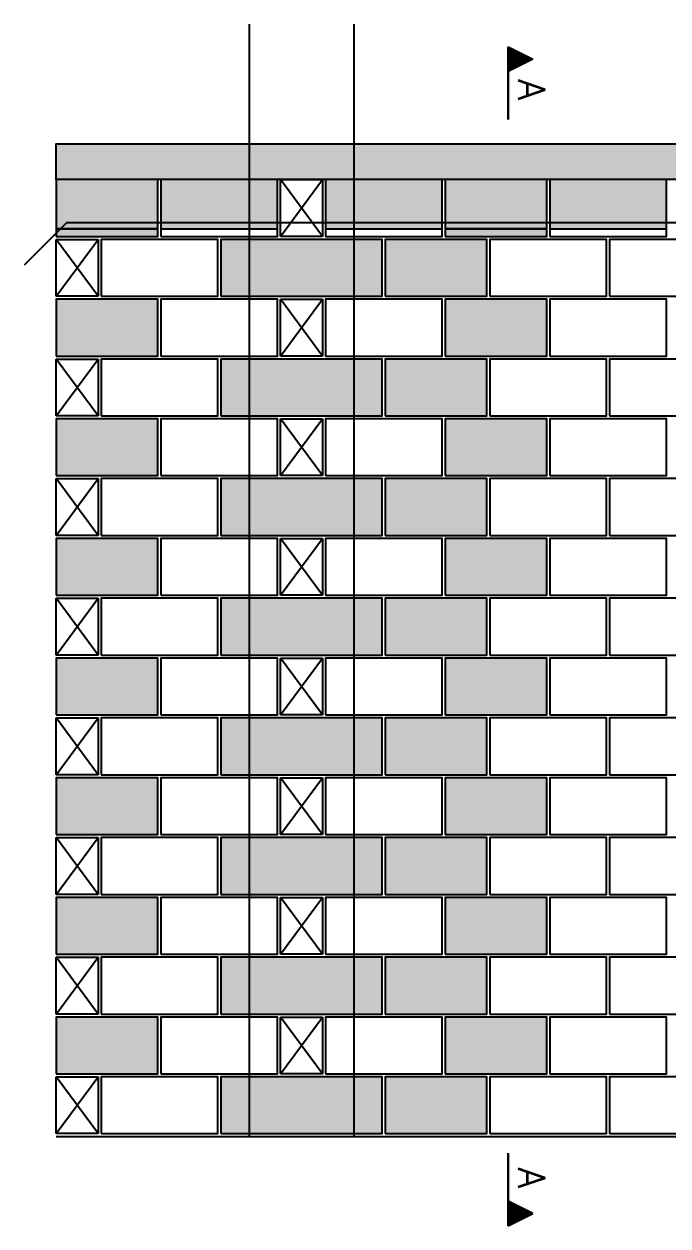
# Model space of a CAD drawing. Extents: x -1.9 to 86, y -1.6 to 60.9.
# Drawn here: x 6.69 to 11, y 15.22 to 23.26 of the extents above; entities that cross this region are included whole.
import ezdxf

# ---------------------------------------------------------------- set-up
doc = ezdxf.new("R2010")
doc.units = 0
doc.header["$MEASUREMENT"] = 0
for name, color, linetype in [('PENA_01', 1, 'CONTINUOUS'), ('PENA_02', 2, 'CONTINUOUS'), ('PENA_03', 3, 'CONTINUOUS'), ('PENA_05', 5, 'CONTINUOUS'), ('PENA_09', 254, 'CONTINUOUS'), ('PENA_11', 252, 'CONTINUOUS'), ('PENA_19', 240, 'CONTINUOUS'), ('PENA_21', 100, 'CONTINUOUS')]:
    doc.layers.add(name, color=color, linetype=linetype)
doc.styles.get("Standard").update_dxf_attribs({"font": 'ROMANS.SHX'})

msp = doc.modelspace()

# ---------------------------------------------------------------- linework, layer by layer
at = {"layer": 'PENA_01', "linetype": 'Continuous'}
for p, q in [((6.905758, 21.887409), (7.585758, 21.887409)), ((7.605758, 21.887409), (8.385758, 21.887409)), ((8.705758, 21.887409), (9.485758, 21.887409)), ((9.505758, 21.887409), (10.185758, 21.887409)), ((10.205758, 21.887409), (10.985758, 21.887409))]:
    msp.add_line(p, q, dxfattribs=at)
at = {"layer": 'PENA_02', "linetype": 'Continuous'}
for p, q in [((8.405758, 21.837409), (8.405758, 22.217409)), ((8.405758, 22.217409), (8.685758, 22.217409)), ((8.685758, 22.217409), (8.685758, 21.837409)), ((6.905758, 21.437409), (6.905758, 21.817409)), ((6.905758, 21.817409), (7.185758, 21.817409)), ((7.185758, 21.817409), (7.185758, 21.437409)), ((8.685758, 21.837409), (8.405758, 21.837409)), ((7.185758, 21.437409), (6.905758, 21.437409)), ((8.405758, 21.037409), (8.405758, 21.417409)), ((8.405758, 21.417409), (8.685758, 21.417409)), ((8.685758, 21.417409), (8.685758, 21.037409)), ((6.905758, 20.637409), (6.905758, 21.017409)), ((6.905758, 21.017409), (7.185758, 21.017409)), ((7.185758, 21.017409), (7.185758, 20.637409)), ((8.685758, 21.037409), (8.405758, 21.037409)), ((7.185758, 20.637409), (6.905758, 20.637409)), ((8.405758, 20.237409), (8.405758, 20.617409)), ((8.405758, 20.617409), (8.685758, 20.617409)), ((8.685758, 20.617409), (8.685758, 20.237409)), ((6.905758, 19.837409), (6.905758, 20.217409)), ((6.905758, 20.217409), (7.185758, 20.217409)), ((7.185758, 20.217409), (7.185758, 19.837409)), ((8.685758, 20.237409), (8.405758, 20.237409)), ((7.185758, 19.837409), (6.905758, 19.837409)), ((8.405758, 19.437409), (8.405758, 19.817409)), ((8.405758, 19.817409), (8.685758, 19.817409)), ((8.685758, 19.817409), (8.685758, 19.437409)), ((6.905758, 19.037409), (6.905758, 19.417409)), ((6.905758, 19.417409), (7.185758, 19.417409)), ((7.185758, 19.417409), (7.185758, 19.037409)), ((8.685758, 19.437409), (8.405758, 19.437409)), ((7.185758, 19.037409), (6.905758, 19.037409)), ((8.405758, 18.637409), (8.405758, 19.017409)), ((8.405758, 19.017409), (8.685758, 19.017409)), ((8.685758, 19.017409), (8.685758, 18.637409)), ((6.905758, 18.237409), (6.905758, 18.617409)), ((6.905758, 18.617409), (7.185758, 18.617409)), ((7.185758, 18.617409), (7.185758, 18.237409)), ((8.685758, 18.637409), (8.405758, 18.637409)), ((7.185758, 18.237409), (6.905758, 18.237409)), ((8.405758, 17.837409), (8.405758, 18.217409)), ((8.405758, 18.217409), (8.685758, 18.217409)), ((8.685758, 18.217409), (8.685758, 17.837409)), ((6.905758, 17.437409), (6.905758, 17.817409)), ((6.905758, 17.817409), (7.185758, 17.817409)), ((7.185758, 17.817409), (7.185758, 17.437409)), ((8.685758, 17.837409), (8.405758, 17.837409)), ((7.185758, 17.437409), (6.905758, 17.437409)), ((8.405758, 17.037409), (8.405758, 17.417409)), ((8.405758, 17.417409), (8.685758, 17.417409)), ((8.685758, 17.417409), (8.685758, 17.037409)), ((6.905758, 16.637409), (6.905758, 17.017409)), ((6.905758, 17.017409), (7.185758, 17.017409)), ((7.185758, 17.017409), (7.185758, 16.637409)), ((8.685758, 17.037409), (8.405758, 17.037409)), ((7.185758, 16.637409), (6.905758, 16.637409)), ((8.405758, 16.237409), (8.405758, 16.617409)), ((8.405758, 16.617409), (8.685758, 16.617409)), ((8.685758, 16.617409), (8.685758, 16.237409)), ((8.685758, 16.237409), (8.405758, 16.237409)), ((6.905758, 15.837409), (6.905758, 16.217409)), ((6.905758, 16.217409), (7.185758, 16.217409)), ((7.185758, 16.217409), (7.185758, 15.837409)), ((7.185758, 15.837409), (6.905758, 15.837409)), ((6.905758, 15.817409), (16.885758, 15.817409))]:
    msp.add_line(p, q, dxfattribs=at)
for points in [[(6.905758, 22.217409), (6.905758, 22.457409), (16.885758, 22.457409), (16.885758, 22.217409), (6.905758, 22.217409)], [(6.905758, 21.837409), (7.585758, 21.837409), (7.585758, 22.217409), (6.905758, 22.217409), (6.905758, 21.837409)], [(7.605758, 21.837409), (8.385758, 21.837409), (8.385758, 22.217409), (7.605758, 22.217409), (7.605758, 21.837409)], [(8.705758, 21.837409), (9.485758, 21.837409), (9.485758, 22.217409), (8.705758, 22.217409), (8.705758, 21.837409)], [(9.505758, 21.837409), (10.185758, 21.837409), (10.185758, 22.217409), (9.505758, 22.217409), (9.505758, 21.837409)], [(10.205758, 21.837409), (10.985758, 21.837409), (10.985758, 22.217409), (10.205758, 22.217409), (10.205758, 21.837409)], [(7.205758, 21.437409), (7.985758, 21.437409), (7.985758, 21.817409), (7.205758, 21.817409), (7.205758, 21.437409)], [(8.005758, 21.437409), (9.085758, 21.437409), (9.085758, 21.817409), (8.005758, 21.817409), (8.005758, 21.437409)], [(9.105758, 21.437409), (9.785758, 21.437409), (9.785758, 21.817409), (9.105758, 21.817409), (9.105758, 21.437409)], [(9.805758, 21.437409), (10.585758, 21.437409), (10.585758, 21.817409), (9.805758, 21.817409), (9.805758, 21.437409)], [(10.605758, 21.437409), (11.385758, 21.437409), (11.385758, 21.817409), (10.605758, 21.817409), (10.605758, 21.437409)], [(6.905758, 21.037409), (7.585758, 21.037409), (7.585758, 21.417409), (6.905758, 21.417409), (6.905758, 21.037409)], [(7.605758, 21.037409), (8.385758, 21.037409), (8.385758, 21.417409), (7.605758, 21.417409), (7.605758, 21.037409)], [(8.705758, 21.037409), (9.485758, 21.037409), (9.485758, 21.417409), (8.705758, 21.417409), (8.705758, 21.037409)], [(9.505758, 21.037409), (10.185758, 21.037409), (10.185758, 21.417409), (9.505758, 21.417409), (9.505758, 21.037409)], [(10.205758, 21.037409), (10.985758, 21.037409), (10.985758, 21.417409), (10.205758, 21.417409), (10.205758, 21.037409)], [(7.205758, 20.637409), (7.985758, 20.637409), (7.985758, 21.017409), (7.205758, 21.017409), (7.205758, 20.637409)], [(8.005758, 20.637409), (9.085758, 20.637409), (9.085758, 21.017409), (8.005758, 21.017409), (8.005758, 20.637409)], [(9.105758, 20.637409), (9.785758, 20.637409), (9.785758, 21.017409), (9.105758, 21.017409), (9.105758, 20.637409)], [(9.805758, 20.637409), (10.585758, 20.637409), (10.585758, 21.017409), (9.805758, 21.017409), (9.805758, 20.637409)], [(10.605758, 20.637409), (11.385758, 20.637409), (11.385758, 21.017409), (10.605758, 21.017409), (10.605758, 20.637409)], [(6.905758, 20.237409), (7.585758, 20.237409), (7.585758, 20.617409), (6.905758, 20.617409), (6.905758, 20.237409)], [(7.605758, 20.237409), (8.385758, 20.237409), (8.385758, 20.617409), (7.605758, 20.617409), (7.605758, 20.237409)], [(8.705758, 20.237409), (9.485758, 20.237409), (9.485758, 20.617409), (8.705758, 20.617409), (8.705758, 20.237409)], [(9.505758, 20.237409), (10.185758, 20.237409), (10.185758, 20.617409), (9.505758, 20.617409), (9.505758, 20.237409)], [(10.205758, 20.237409), (10.985758, 20.237409), (10.985758, 20.617409), (10.205758, 20.617409), (10.205758, 20.237409)], [(7.205758, 19.837409), (7.985758, 19.837409), (7.985758, 20.217409), (7.205758, 20.217409), (7.205758, 19.837409)], [(8.005758, 19.837409), (9.085758, 19.837409), (9.085758, 20.217409), (8.005758, 20.217409), (8.005758, 19.837409)], [(9.105758, 19.837409), (9.785758, 19.837409), (9.785758, 20.217409), (9.105758, 20.217409), (9.105758, 19.837409)], [(9.805758, 19.837409), (10.585758, 19.837409), (10.585758, 20.217409), (9.805758, 20.217409), (9.805758, 19.837409)], [(10.605758, 19.837409), (11.385758, 19.837409), (11.385758, 20.217409), (10.605758, 20.217409), (10.605758, 19.837409)], [(6.905758, 19.437409), (7.585758, 19.437409), (7.585758, 19.817409), (6.905758, 19.817409), (6.905758, 19.437409)], [(7.605758, 19.437409), (8.385758, 19.437409), (8.385758, 19.817409), (7.605758, 19.817409), (7.605758, 19.437409)], [(8.705758, 19.437409), (9.485758, 19.437409), (9.485758, 19.817409), (8.705758, 19.817409), (8.705758, 19.437409)], [(9.505758, 19.437409), (10.185758, 19.437409), (10.185758, 19.817409), (9.505758, 19.817409), (9.505758, 19.437409)], [(10.205758, 19.437409), (10.985758, 19.437409), (10.985758, 19.817409), (10.205758, 19.817409), (10.205758, 19.437409)], [(7.205758, 19.037409), (7.985758, 19.037409), (7.985758, 19.417409), (7.205758, 19.417409), (7.205758, 19.037409)], [(8.005758, 19.037409), (9.085758, 19.037409), (9.085758, 19.417409), (8.005758, 19.417409), (8.005758, 19.037409)], [(9.105758, 19.037409), (9.785758, 19.037409), (9.785758, 19.417409), (9.105758, 19.417409), (9.105758, 19.037409)], [(9.805758, 19.037409), (10.585758, 19.037409), (10.585758, 19.417409), (9.805758, 19.417409), (9.805758, 19.037409)], [(10.605758, 19.037409), (11.385758, 19.037409), (11.385758, 19.417409), (10.605758, 19.417409), (10.605758, 19.037409)], [(6.905758, 18.637409), (7.585758, 18.637409), (7.585758, 19.017409), (6.905758, 19.017409), (6.905758, 18.637409)], [(7.605758, 18.637409), (8.385758, 18.637409), (8.385758, 19.017409), (7.605758, 19.017409), (7.605758, 18.637409)], [(8.705758, 18.637409), (9.485758, 18.637409), (9.485758, 19.017409), (8.705758, 19.017409), (8.705758, 18.637409)], [(9.505758, 18.637409), (10.185758, 18.637409), (10.185758, 19.017409), (9.505758, 19.017409), (9.505758, 18.637409)], [(10.205758, 18.637409), (10.985758, 18.637409), (10.985758, 19.017409), (10.205758, 19.017409), (10.205758, 18.637409)], [(7.205758, 18.237409), (7.985758, 18.237409), (7.985758, 18.617409), (7.205758, 18.617409), (7.205758, 18.237409)], [(8.005758, 18.237409), (9.085758, 18.237409), (9.085758, 18.617409), (8.005758, 18.617409), (8.005758, 18.237409)], [(9.105758, 18.237409), (9.785758, 18.237409), (9.785758, 18.617409), (9.105758, 18.617409), (9.105758, 18.237409)], [(9.805758, 18.237409), (10.585758, 18.237409), (10.585758, 18.617409), (9.805758, 18.617409), (9.805758, 18.237409)], [(10.605758, 18.237409), (11.385758, 18.237409), (11.385758, 18.617409), (10.605758, 18.617409), (10.605758, 18.237409)], [(6.905758, 17.837409), (7.585758, 17.837409), (7.585758, 18.217409), (6.905758, 18.217409), (6.905758, 17.837409)], [(7.605758, 17.837409), (8.385758, 17.837409), (8.385758, 18.217409), (7.605758, 18.217409), (7.605758, 17.837409)], [(8.705758, 17.837409), (9.485758, 17.837409), (9.485758, 18.217409), (8.705758, 18.217409), (8.705758, 17.837409)], [(9.505758, 17.837409), (10.185758, 17.837409), (10.185758, 18.217409), (9.505758, 18.217409), (9.505758, 17.837409)], [(10.205758, 17.837409), (10.985758, 17.837409), (10.985758, 18.217409), (10.205758, 18.217409), (10.205758, 17.837409)], [(7.205758, 17.437409), (7.985758, 17.437409), (7.985758, 17.817409), (7.205758, 17.817409), (7.205758, 17.437409)], [(8.005758, 17.437409), (9.085758, 17.437409), (9.085758, 17.817409), (8.005758, 17.817409), (8.005758, 17.437409)], [(9.105758, 17.437409), (9.785758, 17.437409), (9.785758, 17.817409), (9.105758, 17.817409), (9.105758, 17.437409)], [(9.805758, 17.437409), (10.585758, 17.437409), (10.585758, 17.817409), (9.805758, 17.817409), (9.805758, 17.437409)], [(10.605758, 17.437409), (11.385758, 17.437409), (11.385758, 17.817409), (10.605758, 17.817409), (10.605758, 17.437409)], [(6.905758, 17.037409), (7.585758, 17.037409), (7.585758, 17.417409), (6.905758, 17.417409), (6.905758, 17.037409)], [(7.605758, 17.037409), (8.385758, 17.037409), (8.385758, 17.417409), (7.605758, 17.417409), (7.605758, 17.037409)], [(8.705758, 17.037409), (9.485758, 17.037409), (9.485758, 17.417409), (8.705758, 17.417409), (8.705758, 17.037409)], [(9.505758, 17.037409), (10.185758, 17.037409), (10.185758, 17.417409), (9.505758, 17.417409), (9.505758, 17.037409)], [(10.205758, 17.037409), (10.985758, 17.037409), (10.985758, 17.417409), (10.205758, 17.417409), (10.205758, 17.037409)], [(7.205758, 16.637409), (7.985758, 16.637409), (7.985758, 17.017409), (7.205758, 17.017409), (7.205758, 16.637409)], [(8.005758, 16.637409), (9.085758, 16.637409), (9.085758, 17.017409), (8.005758, 17.017409), (8.005758, 16.637409)], [(9.105758, 16.637409), (9.785758, 16.637409), (9.785758, 17.017409), (9.105758, 17.017409), (9.105758, 16.637409)], [(9.805758, 16.637409), (10.585758, 16.637409), (10.585758, 17.017409), (9.805758, 17.017409), (9.805758, 16.637409)], [(10.605758, 16.637409), (11.385758, 16.637409), (11.385758, 17.017409), (10.605758, 17.017409), (10.605758, 16.637409)], [(6.905758, 16.237409), (7.585758, 16.237409), (7.585758, 16.617409), (6.905758, 16.617409), (6.905758, 16.237409)], [(7.605758, 16.237409), (8.385758, 16.237409), (8.385758, 16.617409), (7.605758, 16.617409), (7.605758, 16.237409)], [(8.705758, 16.237409), (9.485758, 16.237409), (9.485758, 16.617409), (8.705758, 16.617409), (8.705758, 16.237409)], [(9.505758, 16.237409), (10.185758, 16.237409), (10.185758, 16.617409), (9.505758, 16.617409), (9.505758, 16.237409)], [(10.205758, 16.237409), (10.985758, 16.237409), (10.985758, 16.617409), (10.205758, 16.617409), (10.205758, 16.237409)], [(7.205758, 15.837409), (7.985758, 15.837409), (7.985758, 16.217409), (7.205758, 16.217409), (7.205758, 15.837409)], [(8.005758, 15.837409), (9.085758, 15.837409), (9.085758, 16.217409), (8.005758, 16.217409), (8.005758, 15.837409)], [(9.105758, 15.837409), (9.785758, 15.837409), (9.785758, 16.217409), (9.105758, 16.217409), (9.105758, 15.837409)], [(9.805758, 15.837409), (10.585758, 15.837409), (10.585758, 16.217409), (9.805758, 16.217409), (9.805758, 15.837409)], [(10.605758, 15.837409), (11.385758, 15.837409), (11.385758, 16.217409), (10.605758, 16.217409), (10.605758, 15.837409)]]:
    msp.add_lwpolyline(points, dxfattribs=at)
at = {"layer": 'PENA_03', "linetype": 'Continuous'}
for p, q in [((9.927436, 22.618724), (9.927436, 23.105106)), ((9.927436, 23.105106), (10.093369, 23.02214)), ((9.928131, 23.103978), (10.091808, 23.02214)), ((9.928132, 23.103978), (9.928132, 22.940301)), ((9.9402, 23.098724), (9.9402, 22.945555)), ((9.952964, 23.092342), (9.952964, 22.951937)), ((9.965728, 23.08596), (9.965728, 22.958319)), ((9.978492, 23.079578), (9.978492, 22.964701)), ((9.991256, 23.073196), (9.991256, 22.971083)), ((10.093369, 23.02214), (9.928131, 22.939521)), ((10.091808, 23.02214), (9.928132, 22.940301)), ((10.00402, 23.066814), (10.00402, 22.977465)), ((10.016784, 23.060432), (10.016784, 22.983847)), ((10.029548, 23.05405), (10.029548, 22.990229)), ((10.042312, 23.047668), (10.042312, 22.996611)), ((10.055076, 23.041286), (10.055076, 23.002993)), ((10.067841, 23.034904), (10.067841, 23.009375)), ((10.080605, 23.028522), (10.080605, 23.015758)), ((9.928132, 22.939521), (9.928132, 22.618724)), ((8.685758, 21.837409), (8.405758, 22.217409)), ((8.405758, 21.837409), (8.685758, 22.217409)), ((7.185758, 21.437409), (6.905758, 21.817409)), ((6.905758, 21.437409), (7.185758, 21.817409)), ((8.685758, 21.037409), (8.405758, 21.417409)), ((8.405758, 21.037409), (8.685758, 21.417409)), ((7.185758, 20.637409), (6.905758, 21.017409)), ((6.905758, 20.637409), (7.185758, 21.017409)), ((8.685758, 20.237409), (8.405758, 20.617409)), ((8.405758, 20.237409), (8.685758, 20.617409)), ((7.185758, 19.837409), (6.905758, 20.217409)), ((6.905758, 19.837409), (7.185758, 20.217409)), ((8.685758, 19.437409), (8.405758, 19.817409)), ((8.405758, 19.437409), (8.685758, 19.817409)), ((7.185758, 19.037409), (6.905758, 19.417409)), ((6.905758, 19.037409), (7.185758, 19.417409)), ((8.685758, 18.637409), (8.405758, 19.017409)), ((8.405758, 18.637409), (8.685758, 19.017409)), ((7.185758, 18.237409), (6.905758, 18.617409)), ((6.905758, 18.237409), (7.185758, 18.617409)), ((8.685758, 17.837409), (8.405758, 18.217409)), ((8.405758, 17.837409), (8.685758, 18.217409)), ((7.185758, 17.437409), (6.905758, 17.817409)), ((6.905758, 17.437409), (7.185758, 17.817409)), ((8.685758, 17.037409), (8.405758, 17.417409)), ((8.405758, 17.037409), (8.685758, 17.417409)), ((7.185758, 16.637409), (6.905758, 17.017409)), ((6.905758, 16.637409), (7.185758, 17.017409)), ((8.685758, 16.237409), (8.405758, 16.617409)), ((8.405758, 16.237409), (8.685758, 16.617409)), ((7.185758, 15.837409), (6.905758, 16.217409)), ((6.905758, 15.837409), (7.185758, 16.217409)), ((9.927436, 15.706551), (9.927436, 15.220169)), ((9.928132, 15.385754), (9.928132, 15.706551)), ((10.093369, 15.303135), (9.928131, 15.385754)), ((9.928132, 15.221297), (9.928132, 15.384974)), ((10.091808, 15.303135), (9.928132, 15.384974)), ((9.9402, 15.226551), (9.9402, 15.37972)), ((9.952964, 15.232933), (9.952964, 15.373338)), ((9.965728, 15.239315), (9.965728, 15.366956)), ((9.978492, 15.245697), (9.978492, 15.360574)), ((9.991256, 15.252079), (9.991256, 15.354192)), ((9.927436, 15.220169), (10.093369, 15.303135)), ((9.928131, 15.221297), (10.091808, 15.303135)), ((10.00402, 15.258461), (10.00402, 15.34781)), ((10.016784, 15.264843), (10.016784, 15.341428)), ((10.029548, 15.271225), (10.029548, 15.335046)), ((10.042312, 15.277607), (10.042312, 15.328664)), ((10.055076, 15.283989), (10.055076, 15.322282)), ((10.067841, 15.290371), (10.067841, 15.3159)), ((10.080605, 15.296753), (10.080605, 15.309517))]:
    msp.add_line(p, q, dxfattribs=at)
at = {"layer": 'PENA_05', "linetype": 'Continuous'}
for p, q in [((6.9741, 21.927409), (6.691257, 21.644566)), ((16.785758, 21.927409), (6.9741, 21.927409))]:
    msp.add_line(p, q, dxfattribs=at)
for points in [[(8.195758, 23.257409), (8.195758, 15.817409)], [(8.895758, 23.257409), (8.895758, 15.817409)]]:
    msp.add_lwpolyline(points, dxfattribs=at)
at = {"layer": 'PENA_09', "linetype": 'Continuous'}
for points in [[(6.905758, 21.887409), (7.585758, 21.887409), (7.585758, 22.217409), (6.905758, 22.217409), (6.905758, 21.887409)], [(7.605758, 21.887409), (8.385758, 21.887409), (8.385758, 22.217409), (7.605758, 22.217409), (7.605758, 21.887409)], [(8.705758, 21.887409), (9.485758, 21.887409), (9.485758, 22.217409), (8.705758, 22.217409), (8.705758, 21.887409)], [(9.505758, 21.887409), (10.185758, 21.887409), (10.185758, 22.217409), (9.505758, 22.217409), (9.505758, 21.887409)], [(10.205758, 21.887409), (10.985758, 21.887409), (10.985758, 22.217409), (10.205758, 22.217409), (10.205758, 21.887409)]]:
    msp.add_lwpolyline(points, dxfattribs=at)
for points in [[(6.905758, 21.887409), (7.585758, 21.887409), (7.585758, 22.217409)], [(6.905758, 21.887409), (7.585758, 22.217409), (6.905758, 22.217409)], [(6.905758, 21.887409), (6.905758, 22.217409), (6.905758, 21.887409)], [(7.605758, 21.887409), (8.385758, 21.887409), (8.385758, 22.217409)], [(7.605758, 21.887409), (8.385758, 22.217409), (7.605758, 22.217409)], [(7.605758, 21.887409), (7.605758, 22.217409), (7.605758, 21.887409)], [(8.705758, 21.887409), (9.485758, 21.887409), (9.485758, 22.217409)], [(8.705758, 21.887409), (9.485758, 22.217409), (8.705758, 22.217409)], [(8.705758, 21.887409), (8.705758, 22.217409), (8.705758, 21.887409)], [(9.505758, 21.887409), (10.185758, 21.887409), (10.185758, 22.217409)], [(9.505758, 21.887409), (10.185758, 22.217409), (9.505758, 22.217409)], [(9.505758, 21.887409), (9.505758, 22.217409), (9.505758, 21.887409)], [(10.205758, 21.887409), (10.985758, 21.887409), (10.985758, 22.217409)], [(10.205758, 21.887409), (10.985758, 22.217409), (10.205758, 22.217409)], [(10.205758, 21.887409), (10.205758, 22.217409), (10.205758, 21.887409)]]:
    msp.add_solid(points, dxfattribs=at)
at = {"layer": 'PENA_11', "linetype": 'Continuous'}
for points in [[(6.905758, 22.217409), (6.905758, 22.457409), (16.885758, 22.457409)], [(6.905758, 22.217409), (16.885758, 22.457409), (16.885758, 22.217409)], [(6.905758, 22.217409), (16.885758, 22.217409), (6.905758, 22.217409)]]:
    msp.add_solid(points, dxfattribs=at)
at = {"layer": 'PENA_19', "linetype": 'Continuous'}
for points in [[(8.005758, 21.437409), (9.085758, 21.437409), (9.085758, 21.817409), (8.005758, 21.817409), (8.005758, 21.437409)], [(8.005758, 20.637409), (9.085758, 20.637409), (9.085758, 21.017409), (8.005758, 21.017409), (8.005758, 20.637409)], [(8.005758, 19.837409), (9.085758, 19.837409), (9.085758, 20.217409), (8.005758, 20.217409), (8.005758, 19.837409)], [(8.005758, 19.037409), (9.085758, 19.037409), (9.085758, 19.417409), (8.005758, 19.417409), (8.005758, 19.037409)], [(8.005758, 18.237409), (9.085758, 18.237409), (9.085758, 18.617409), (8.005758, 18.617409), (8.005758, 18.237409)], [(8.005758, 17.437409), (9.085758, 17.437409), (9.085758, 17.817409), (8.005758, 17.817409), (8.005758, 17.437409)], [(8.005758, 16.637409), (9.085758, 16.637409), (9.085758, 17.017409), (8.005758, 17.017409), (8.005758, 16.637409)], [(8.005758, 15.837409), (9.085758, 15.837409), (9.085758, 16.217409), (8.005758, 16.217409), (8.005758, 15.837409)]]:
    msp.add_lwpolyline(points, dxfattribs=at)
for points in [[(8.005758, 21.437409), (9.085758, 21.437409), (9.085758, 21.817409)], [(8.005758, 21.437409), (9.085758, 21.817409), (8.005758, 21.817409)], [(8.005758, 21.437409), (8.005758, 21.817409), (8.005758, 21.437409)], [(8.005758, 20.637409), (9.085758, 20.637409), (9.085758, 21.017409)], [(8.005758, 20.637409), (9.085758, 21.017409), (8.005758, 21.017409)], [(8.005758, 20.637409), (8.005758, 21.017409), (8.005758, 20.637409)], [(8.005758, 19.837409), (9.085758, 19.837409), (9.085758, 20.217409)], [(8.005758, 19.837409), (9.085758, 20.217409), (8.005758, 20.217409)], [(8.005758, 19.837409), (8.005758, 20.217409), (8.005758, 19.837409)], [(8.005758, 19.037409), (9.085758, 19.037409), (9.085758, 19.417409)], [(8.005758, 19.037409), (9.085758, 19.417409), (8.005758, 19.417409)], [(8.005758, 19.037409), (8.005758, 19.417409), (8.005758, 19.037409)], [(8.005758, 18.237409), (9.085758, 18.237409), (9.085758, 18.617409)], [(8.005758, 18.237409), (9.085758, 18.617409), (8.005758, 18.617409)], [(8.005758, 18.237409), (8.005758, 18.617409), (8.005758, 18.237409)], [(8.005758, 17.437409), (9.085758, 17.437409), (9.085758, 17.817409)], [(8.005758, 17.437409), (9.085758, 17.817409), (8.005758, 17.817409)], [(8.005758, 17.437409), (8.005758, 17.817409), (8.005758, 17.437409)], [(8.005758, 16.637409), (9.085758, 16.637409), (9.085758, 17.017409)], [(8.005758, 16.637409), (9.085758, 17.017409), (8.005758, 17.017409)], [(8.005758, 16.637409), (8.005758, 17.017409), (8.005758, 16.637409)], [(8.005758, 15.837409), (9.085758, 15.837409), (9.085758, 16.217409)], [(8.005758, 15.837409), (9.085758, 16.217409), (8.005758, 16.217409)], [(8.005758, 15.837409), (8.005758, 16.217409), (8.005758, 15.837409)]]:
    msp.add_solid(points, dxfattribs=at)
at = {"layer": 'PENA_21', "linetype": 'Continuous'}
for points in [[(6.905758, 21.837409), (7.585758, 21.837409), (7.585758, 21.887409), (6.905758, 21.887409), (6.905758, 21.837409)], [(9.505758, 21.837409), (10.185758, 21.837409), (10.185758, 21.887409), (9.505758, 21.887409), (9.505758, 21.837409)], [(9.105758, 21.437409), (9.785758, 21.437409), (9.785758, 21.817409), (9.105758, 21.817409), (9.105758, 21.437409)], [(6.905758, 21.037409), (7.585758, 21.037409), (7.585758, 21.417409), (6.905758, 21.417409), (6.905758, 21.037409)], [(9.505758, 21.037409), (10.185758, 21.037409), (10.185758, 21.417409), (9.505758, 21.417409), (9.505758, 21.037409)], [(9.105758, 20.637409), (9.785758, 20.637409), (9.785758, 21.017409), (9.105758, 21.017409), (9.105758, 20.637409)], [(6.905758, 20.237409), (7.585758, 20.237409), (7.585758, 20.617409), (6.905758, 20.617409), (6.905758, 20.237409)], [(9.505758, 20.237409), (10.185758, 20.237409), (10.185758, 20.617409), (9.505758, 20.617409), (9.505758, 20.237409)], [(9.105758, 19.837409), (9.785758, 19.837409), (9.785758, 20.217409), (9.105758, 20.217409), (9.105758, 19.837409)], [(6.905758, 19.437409), (7.585758, 19.437409), (7.585758, 19.817409), (6.905758, 19.817409), (6.905758, 19.437409)], [(9.505758, 19.437409), (10.185758, 19.437409), (10.185758, 19.817409), (9.505758, 19.817409), (9.505758, 19.437409)], [(9.105758, 19.037409), (9.785758, 19.037409), (9.785758, 19.417409), (9.105758, 19.417409), (9.105758, 19.037409)], [(6.905758, 18.637409), (7.585758, 18.637409), (7.585758, 19.017409), (6.905758, 19.017409), (6.905758, 18.637409)], [(9.505758, 18.637409), (10.185758, 18.637409), (10.185758, 19.017409), (9.505758, 19.017409), (9.505758, 18.637409)], [(9.105758, 18.237409), (9.785758, 18.237409), (9.785758, 18.617409), (9.105758, 18.617409), (9.105758, 18.237409)], [(6.905758, 17.837409), (7.585758, 17.837409), (7.585758, 18.217409), (6.905758, 18.217409), (6.905758, 17.837409)], [(9.505758, 17.837409), (10.185758, 17.837409), (10.185758, 18.217409), (9.505758, 18.217409), (9.505758, 17.837409)], [(9.105758, 17.437409), (9.785758, 17.437409), (9.785758, 17.817409), (9.105758, 17.817409), (9.105758, 17.437409)], [(6.905758, 17.037409), (7.585758, 17.037409), (7.585758, 17.417409), (6.905758, 17.417409), (6.905758, 17.037409)], [(9.505758, 17.037409), (10.185758, 17.037409), (10.185758, 17.417409), (9.505758, 17.417409), (9.505758, 17.037409)], [(9.105758, 16.637409), (9.785758, 16.637409), (9.785758, 17.017409), (9.105758, 17.017409), (9.105758, 16.637409)], [(6.905758, 16.237409), (7.585758, 16.237409), (7.585758, 16.617409), (6.905758, 16.617409), (6.905758, 16.237409)], [(9.505758, 16.237409), (10.185758, 16.237409), (10.185758, 16.617409), (9.505758, 16.617409), (9.505758, 16.237409)], [(9.105758, 15.837409), (9.785758, 15.837409), (9.785758, 16.217409), (9.105758, 16.217409), (9.105758, 15.837409)]]:
    msp.add_lwpolyline(points, dxfattribs=at)
for points in [[(6.905758, 21.837409), (7.585758, 21.837409), (7.585758, 21.887409)], [(6.905758, 21.837409), (7.585758, 21.887409), (6.905758, 21.887409)], [(6.905758, 21.837409), (6.905758, 21.887409), (6.905758, 21.837409)], [(9.505758, 21.837409), (10.185758, 21.837409), (10.185758, 21.887409)], [(9.505758, 21.837409), (10.185758, 21.887409), (9.505758, 21.887409)], [(9.505758, 21.837409), (9.505758, 21.887409), (9.505758, 21.837409)], [(9.105758, 21.437409), (9.785758, 21.437409), (9.785758, 21.817409)], [(9.105758, 21.437409), (9.785758, 21.817409), (9.105758, 21.817409)], [(9.105758, 21.437409), (9.105758, 21.817409), (9.105758, 21.437409)], [(6.905758, 21.037409), (7.585758, 21.037409), (7.585758, 21.417409)], [(6.905758, 21.037409), (7.585758, 21.417409), (6.905758, 21.417409)], [(6.905758, 21.037409), (6.905758, 21.417409), (6.905758, 21.037409)], [(9.505758, 21.037409), (10.185758, 21.037409), (10.185758, 21.417409)], [(9.505758, 21.037409), (10.185758, 21.417409), (9.505758, 21.417409)], [(9.505758, 21.037409), (9.505758, 21.417409), (9.505758, 21.037409)], [(9.105758, 20.637409), (9.785758, 20.637409), (9.785758, 21.017409)], [(9.105758, 20.637409), (9.785758, 21.017409), (9.105758, 21.017409)], [(9.105758, 20.637409), (9.105758, 21.017409), (9.105758, 20.637409)], [(6.905758, 20.237409), (7.585758, 20.237409), (7.585758, 20.617409)], [(6.905758, 20.237409), (7.585758, 20.617409), (6.905758, 20.617409)], [(6.905758, 20.237409), (6.905758, 20.617409), (6.905758, 20.237409)], [(9.505758, 20.237409), (10.185758, 20.237409), (10.185758, 20.617409)], [(9.505758, 20.237409), (10.185758, 20.617409), (9.505758, 20.617409)], [(9.505758, 20.237409), (9.505758, 20.617409), (9.505758, 20.237409)], [(9.105758, 19.837409), (9.785758, 19.837409), (9.785758, 20.217409)], [(9.105758, 19.837409), (9.785758, 20.217409), (9.105758, 20.217409)], [(9.105758, 19.837409), (9.105758, 20.217409), (9.105758, 19.837409)], [(6.905758, 19.437409), (7.585758, 19.437409), (7.585758, 19.817409)], [(6.905758, 19.437409), (7.585758, 19.817409), (6.905758, 19.817409)], [(6.905758, 19.437409), (6.905758, 19.817409), (6.905758, 19.437409)], [(9.505758, 19.437409), (10.185758, 19.437409), (10.185758, 19.817409)], [(9.505758, 19.437409), (10.185758, 19.817409), (9.505758, 19.817409)], [(9.505758, 19.437409), (9.505758, 19.817409), (9.505758, 19.437409)], [(9.105758, 19.037409), (9.785758, 19.037409), (9.785758, 19.417409)], [(9.105758, 19.037409), (9.785758, 19.417409), (9.105758, 19.417409)], [(9.105758, 19.037409), (9.105758, 19.417409), (9.105758, 19.037409)], [(6.905758, 18.637409), (7.585758, 18.637409), (7.585758, 19.017409)], [(6.905758, 18.637409), (7.585758, 19.017409), (6.905758, 19.017409)], [(6.905758, 18.637409), (6.905758, 19.017409), (6.905758, 18.637409)], [(9.505758, 18.637409), (10.185758, 18.637409), (10.185758, 19.017409)], [(9.505758, 18.637409), (10.185758, 19.017409), (9.505758, 19.017409)], [(9.505758, 18.637409), (9.505758, 19.017409), (9.505758, 18.637409)], [(9.105758, 18.237409), (9.785758, 18.237409), (9.785758, 18.617409)], [(9.105758, 18.237409), (9.785758, 18.617409), (9.105758, 18.617409)], [(9.105758, 18.237409), (9.105758, 18.617409), (9.105758, 18.237409)], [(6.905758, 17.837409), (7.585758, 17.837409), (7.585758, 18.217409)], [(6.905758, 17.837409), (7.585758, 18.217409), (6.905758, 18.217409)], [(6.905758, 17.837409), (6.905758, 18.217409), (6.905758, 17.837409)], [(9.505758, 17.837409), (10.185758, 17.837409), (10.185758, 18.217409)], [(9.505758, 17.837409), (10.185758, 18.217409), (9.505758, 18.217409)], [(9.505758, 17.837409), (9.505758, 18.217409), (9.505758, 17.837409)], [(9.105758, 17.437409), (9.785758, 17.437409), (9.785758, 17.817409)], [(9.105758, 17.437409), (9.785758, 17.817409), (9.105758, 17.817409)], [(9.105758, 17.437409), (9.105758, 17.817409), (9.105758, 17.437409)], [(6.905758, 17.037409), (7.585758, 17.037409), (7.585758, 17.417409)], [(6.905758, 17.037409), (7.585758, 17.417409), (6.905758, 17.417409)], [(6.905758, 17.037409), (6.905758, 17.417409), (6.905758, 17.037409)], [(9.505758, 17.037409), (10.185758, 17.037409), (10.185758, 17.417409)], [(9.505758, 17.037409), (10.185758, 17.417409), (9.505758, 17.417409)], [(9.505758, 17.037409), (9.505758, 17.417409), (9.505758, 17.037409)], [(9.105758, 16.637409), (9.785758, 16.637409), (9.785758, 17.017409)], [(9.105758, 16.637409), (9.785758, 17.017409), (9.105758, 17.017409)], [(9.105758, 16.637409), (9.105758, 17.017409), (9.105758, 16.637409)], [(6.905758, 16.237409), (7.585758, 16.237409), (7.585758, 16.617409)], [(6.905758, 16.237409), (7.585758, 16.617409), (6.905758, 16.617409)], [(6.905758, 16.237409), (6.905758, 16.617409), (6.905758, 16.237409)], [(9.505758, 16.237409), (10.185758, 16.237409), (10.185758, 16.617409)], [(9.505758, 16.237409), (10.185758, 16.617409), (9.505758, 16.617409)], [(9.505758, 16.237409), (9.505758, 16.617409), (9.505758, 16.237409)], [(9.105758, 15.837409), (9.785758, 15.837409), (9.785758, 16.217409)], [(9.105758, 15.837409), (9.785758, 16.217409), (9.105758, 16.217409)], [(9.105758, 15.837409), (9.105758, 16.217409), (9.105758, 15.837409)]]:
    msp.add_solid(points, dxfattribs=at)

# ---------------------------------------------------------------- texts
at = {"layer": 'PENA_03', "linetype": 'Continuous'}
for p in [(9.994465, 22.886707), (9.994465, 15.609997)]:
    msp.add_text('A', height=0.18, rotation=270, dxfattribs=at).set_placement(p)

doc.saveas('drawing.dxf')
